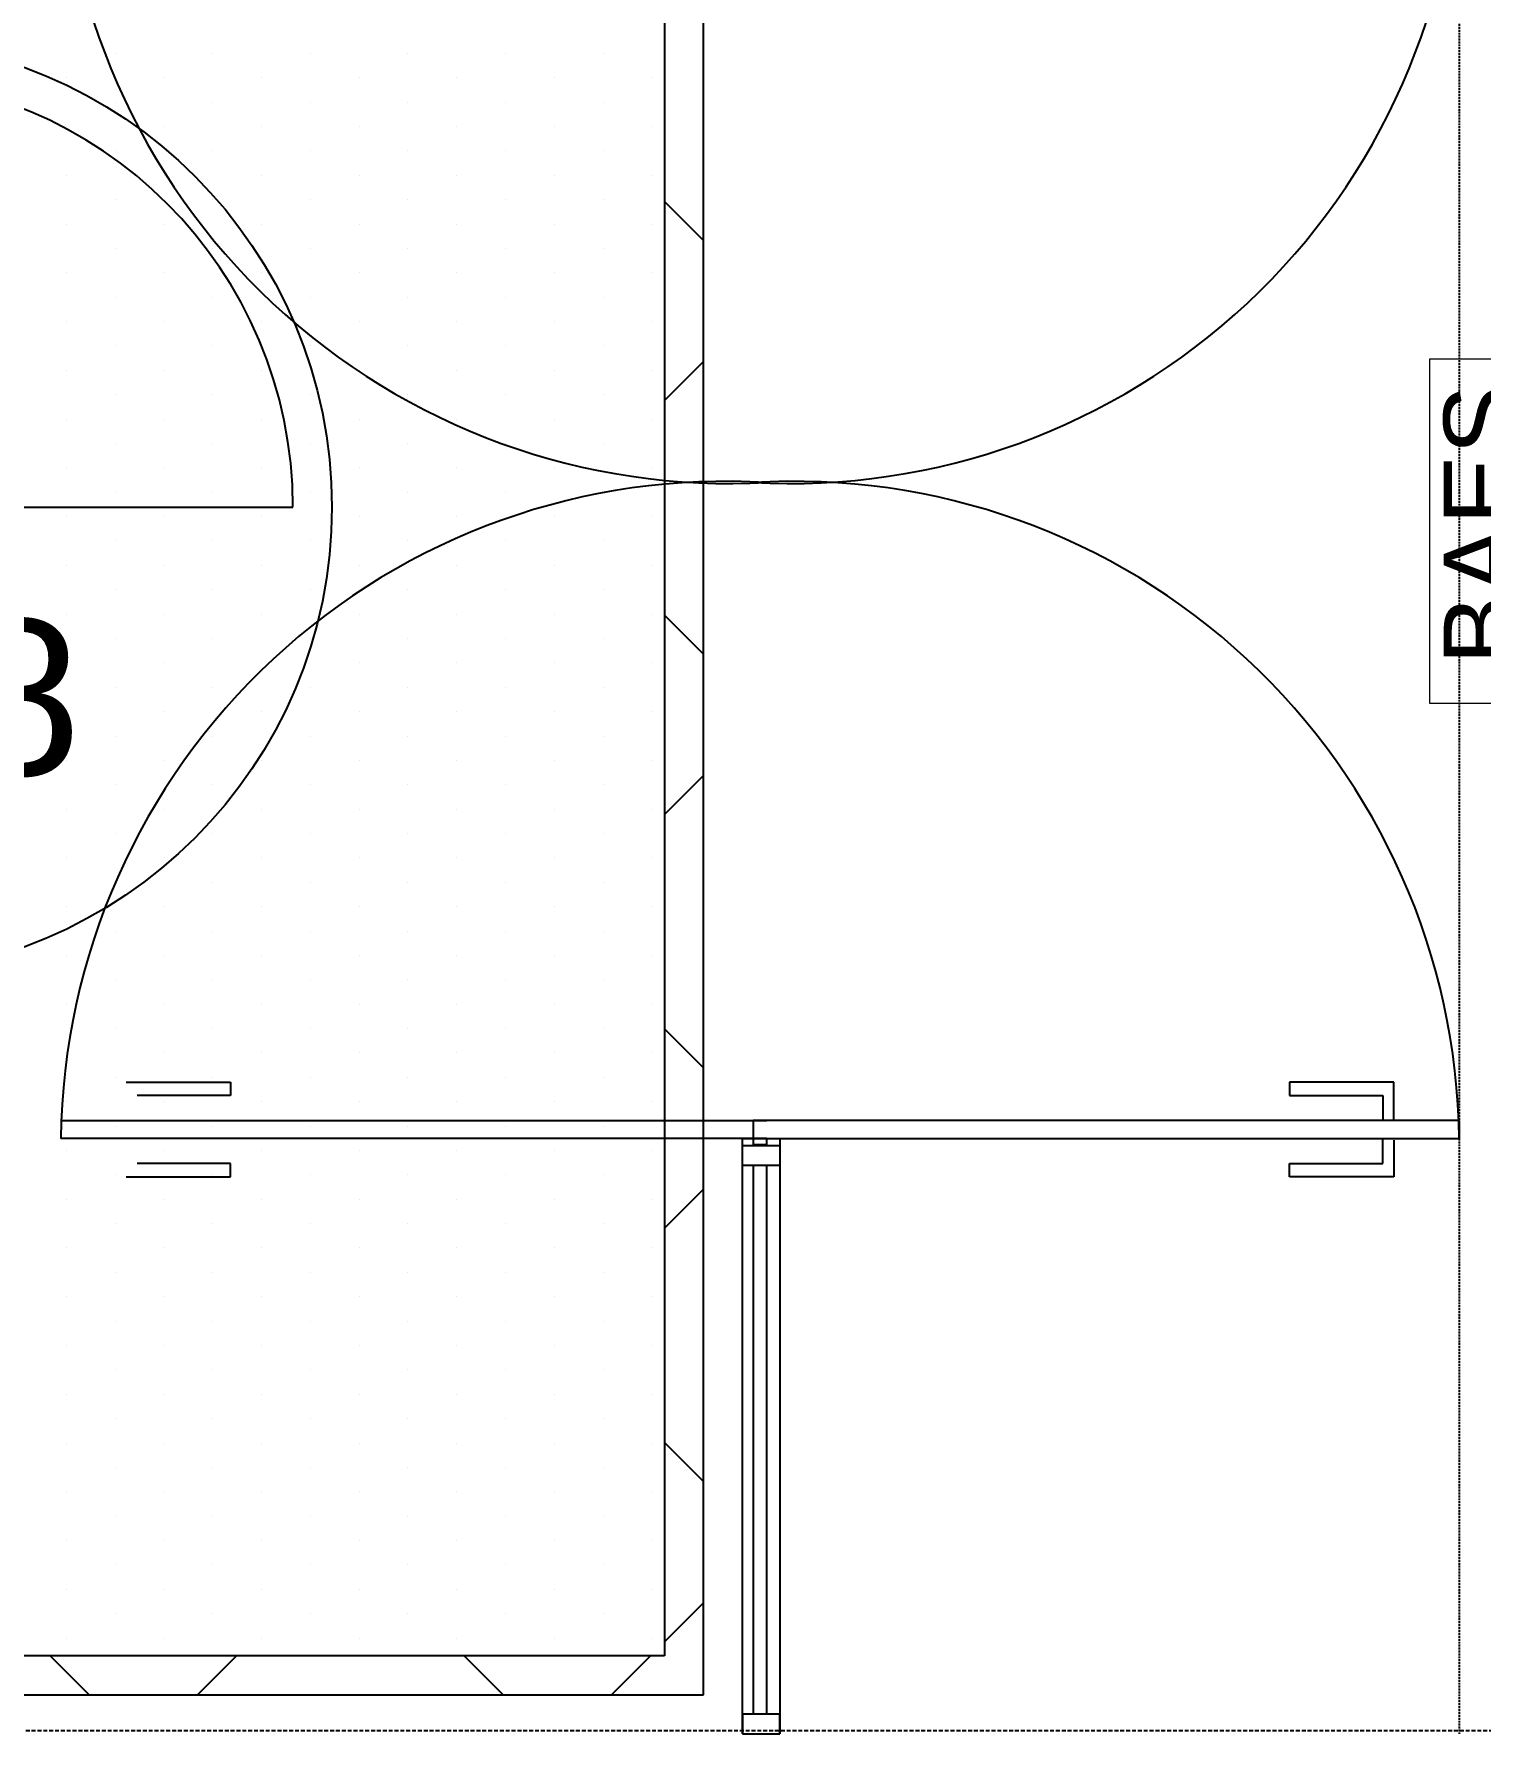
# Model space of a CAD drawing. Header units: millimetres. Extents: x 31778 to 54642, y 18502 to 28743.
# Drawn here: x 44189 to 44374.4, y 20627.1 to 20845 of the extents above; entities that cross this region are included whole.
import ezdxf

# ---------------------------------------------------------------- set-up
doc = ezdxf.new("R2010")
doc.units = ezdxf.units.MM
doc.linetypes.add('DASHED2', pattern=[0.375, 0.25, -0.125])
doc.linetypes.add('PROJECTION', pattern=[0.375, 0.25, -0.125])
for name, color, linetype in [('BS', 1, 'Continuous'), ('CIRCUITS ECLAIRAGE', 1, 'Continuous'), ('Plan Archi', 8, 'Continuous')]:
    doc.layers.add(name, color=color, linetype=linetype)
doc.styles.get("Standard").update_dxf_attribs({"font": 'arial.ttf'})
doc.styles.add('STD', font='arial.ttf')

# ---------------------------------------------------------------- blocks, each defined once
blk = doc.blocks.new('BS')
at = {"layer": 'BS', "color": 5, "lineweight": 20}
blk.add_lwpolyline([(-0.0726, 0.734), (0.3732, 0.734), (0.3732, -0.7399), (-0.0726, -0.7399)], close=True, dxfattribs=at)
at = {"layer": 'BS', "insert": (-0.0143, -0.5744), "char_height": 0.32107, "width": 1.198675, "attachment_point": 1, "rotation": 90, "style": 'STD'}
blk.add_mtext('BAES', dxfattribs=at)

msp = doc.modelspace()

# ---------------------------------------------------------------- linework, layer by layer
at = {"layer": 'Plan Archi', "linetype": 'DASHED2'}
msp.add_line((44371.559, 20947.907), (44371.559, 20627.078), dxfattribs=at)
at = {"layer": 'Plan Archi'}
for p, q in [((44274.75, 20632.078), (44274.75, 20942.907)), ((44269.75, 20937.907), (44269.75, 20637.078)), ((44199.376, 20842.502), (44199.376, 20842.502)), ((44211.876, 20842.502), (44211.876, 20842.502)), ((44224.376, 20842.502), (44224.376, 20842.502)), ((44236.876, 20842.502), (44236.876, 20842.502)), ((44249.376, 20842.502), (44249.376, 20842.502)), ((44261.876, 20842.502), (44261.876, 20842.502)), ((44193.126, 20839.377), (44193.126, 20839.377)), ((44205.626, 20839.377), (44205.626, 20839.377)), ((44218.126, 20839.377), (44218.126, 20839.377)), ((44230.626, 20839.377), (44230.626, 20839.377)), ((44243.126, 20839.377), (44243.126, 20839.377)), ((44255.626, 20839.377), (44255.626, 20839.377)), ((44268.126, 20839.377), (44268.126, 20839.377)), ((44199.376, 20836.252), (44199.376, 20836.252)), ((44211.876, 20836.252), (44211.876, 20836.252)), ((44224.376, 20836.252), (44224.376, 20836.252)), ((44236.876, 20836.252), (44236.876, 20836.252)), ((44249.376, 20836.252), (44249.376, 20836.252)), ((44261.876, 20836.252), (44261.876, 20836.252)), ((44193.126, 20833.127), (44193.126, 20833.127)), ((44205.626, 20833.127), (44205.626, 20833.127)), ((44218.126, 20833.127), (44218.126, 20833.127)), ((44230.626, 20833.127), (44230.626, 20833.127)), ((44243.126, 20833.127), (44243.126, 20833.127)), ((44255.626, 20833.127), (44255.626, 20833.127)), ((44268.126, 20833.127), (44268.126, 20833.127)), ((44199.376, 20830.002), (44199.376, 20830.002)), ((44211.876, 20830.002), (44211.876, 20830.002)), ((44224.376, 20830.002), (44224.376, 20830.002)), ((44236.876, 20830.002), (44236.876, 20830.002)), ((44249.376, 20830.002), (44249.376, 20830.002)), ((44261.876, 20830.002), (44261.876, 20830.002)), ((44193.126, 20826.877), (44193.126, 20826.877)), ((44205.626, 20826.877), (44205.626, 20826.877)), ((44218.126, 20826.877), (44218.126, 20826.877)), ((44230.626, 20826.877), (44230.626, 20826.877)), ((44243.126, 20826.877), (44243.126, 20826.877)), ((44255.626, 20826.877), (44255.626, 20826.877)), ((44268.126, 20826.877), (44268.126, 20826.877)), ((44199.376, 20823.752), (44199.376, 20823.752)), ((44211.876, 20823.752), (44211.876, 20823.752)), ((44224.376, 20823.752), (44224.376, 20823.752)), ((44236.876, 20823.752), (44236.876, 20823.752)), ((44249.376, 20823.752), (44249.376, 20823.752)), ((44261.876, 20823.752), (44261.876, 20823.752)), ((44269.75, 20823.53), (44274.75, 20818.53)), ((44193.126, 20820.627), (44193.126, 20820.627)), ((44205.626, 20820.627), (44205.626, 20820.627)), ((44218.126, 20820.627), (44218.126, 20820.627)), ((44230.626, 20820.627), (44230.626, 20820.627)), ((44243.126, 20820.627), (44243.126, 20820.627)), ((44255.626, 20820.627), (44255.626, 20820.627)), ((44268.126, 20820.627), (44268.126, 20820.627)), ((44199.376, 20817.502), (44199.376, 20817.502)), ((44211.876, 20817.502), (44211.876, 20817.502)), ((44224.376, 20817.502), (44224.376, 20817.502)), ((44236.876, 20817.502), (44236.876, 20817.502)), ((44249.376, 20817.502), (44249.376, 20817.502)), ((44261.876, 20817.502), (44261.876, 20817.502)), ((44193.126, 20814.377), (44193.126, 20814.377)), ((44205.626, 20814.377), (44205.626, 20814.377)), ((44218.126, 20814.377), (44218.126, 20814.377)), ((44230.626, 20814.377), (44230.626, 20814.377)), ((44243.126, 20814.377), (44243.126, 20814.377)), ((44255.626, 20814.377), (44255.626, 20814.377)), ((44268.126, 20814.377), (44268.126, 20814.377)), ((44199.376, 20811.252), (44199.376, 20811.252)), ((44211.876, 20811.252), (44211.876, 20811.252)), ((44224.376, 20811.252), (44224.376, 20811.252)), ((44236.876, 20811.252), (44236.876, 20811.252)), ((44249.376, 20811.252), (44249.376, 20811.252)), ((44261.876, 20811.252), (44261.876, 20811.252)), ((44193.126, 20808.127), (44193.126, 20808.127)), ((44205.626, 20808.127), (44205.626, 20808.127)), ((44218.126, 20808.127), (44218.126, 20808.127)), ((44230.626, 20808.127), (44230.626, 20808.127)), ((44243.126, 20808.127), (44243.126, 20808.127)), ((44255.626, 20808.127), (44255.626, 20808.127)), ((44268.126, 20808.127), (44268.126, 20808.127)), ((44199.376, 20805.002), (44199.376, 20805.002)), ((44211.876, 20805.002), (44211.876, 20805.002)), ((44224.376, 20805.002), (44224.376, 20805.002)), ((44236.876, 20805.002), (44236.876, 20805.002)), ((44249.376, 20805.002), (44249.376, 20805.002)), ((44261.876, 20805.002), (44261.876, 20805.002)), ((44193.126, 20801.877), (44193.126, 20801.877)), ((44205.626, 20801.877), (44205.626, 20801.877)), ((44218.126, 20801.877), (44218.126, 20801.877)), ((44230.626, 20801.877), (44230.626, 20801.877)), ((44243.126, 20801.877), (44243.126, 20801.877)), ((44255.626, 20801.877), (44255.626, 20801.877)), ((44268.126, 20801.877), (44268.126, 20801.877)), ((44274.75, 20802.987), (44269.75, 20797.987)), ((44199.376, 20798.752), (44199.376, 20798.752)), ((44211.876, 20798.752), (44211.876, 20798.752)), ((44224.376, 20798.752), (44224.376, 20798.752)), ((44236.876, 20798.752), (44236.876, 20798.752)), ((44249.376, 20798.752), (44249.376, 20798.752)), ((44261.876, 20798.752), (44261.876, 20798.752)), ((44193.126, 20795.627), (44193.126, 20795.627)), ((44205.626, 20795.627), (44205.626, 20795.627)), ((44218.126, 20795.627), (44218.126, 20795.627)), ((44230.626, 20795.627), (44230.626, 20795.627)), ((44243.126, 20795.627), (44243.126, 20795.627)), ((44255.626, 20795.627), (44255.626, 20795.627)), ((44268.126, 20795.627), (44268.126, 20795.627)), ((44199.376, 20792.502), (44199.376, 20792.502)), ((44211.876, 20792.502), (44211.876, 20792.502)), ((44224.376, 20792.502), (44224.376, 20792.502)), ((44236.876, 20792.502), (44236.876, 20792.502)), ((44249.376, 20792.502), (44249.376, 20792.502)), ((44261.876, 20792.502), (44261.876, 20792.502)), ((44193.126, 20789.377), (44193.126, 20789.377)), ((44205.626, 20789.377), (44205.626, 20789.377)), ((44218.126, 20789.377), (44218.126, 20789.377)), ((44230.626, 20789.377), (44230.626, 20789.377)), ((44243.126, 20789.377), (44243.126, 20789.377)), ((44255.626, 20789.377), (44255.626, 20789.377)), ((44268.126, 20789.377), (44268.126, 20789.377)), ((44112.131, 20784.347), (44222.131, 20784.347)), ((44199.376, 20786.252), (44199.376, 20786.252)), ((44211.876, 20786.252), (44211.876, 20786.252)), ((44224.376, 20786.252), (44224.376, 20786.252)), ((44236.876, 20786.252), (44236.876, 20786.252)), ((44249.376, 20786.252), (44249.376, 20786.252)), ((44261.876, 20786.252), (44261.876, 20786.252)), ((44193.126, 20783.127), (44193.126, 20783.127)), ((44205.626, 20783.127), (44205.626, 20783.127)), ((44218.126, 20783.127), (44218.126, 20783.127)), ((44230.626, 20783.127), (44230.626, 20783.127)), ((44243.126, 20783.127), (44243.126, 20783.127)), ((44255.626, 20783.127), (44255.626, 20783.127)), ((44268.126, 20783.127), (44268.126, 20783.127)), ((44199.376, 20780.002), (44199.376, 20780.002)), ((44211.876, 20780.002), (44211.876, 20780.002)), ((44224.376, 20780.002), (44224.376, 20780.002)), ((44236.876, 20780.002), (44236.876, 20780.002)), ((44249.376, 20780.002), (44249.376, 20780.002)), ((44261.876, 20780.002), (44261.876, 20780.002)), ((44193.126, 20776.877), (44193.126, 20776.877)), ((44205.626, 20776.877), (44205.626, 20776.877)), ((44218.126, 20776.877), (44218.126, 20776.877)), ((44230.626, 20776.877), (44230.626, 20776.877)), ((44243.126, 20776.877), (44243.126, 20776.877)), ((44255.626, 20776.877), (44255.626, 20776.877)), ((44268.126, 20776.877), (44268.126, 20776.877)), ((44199.376, 20773.752), (44199.376, 20773.752)), ((44211.876, 20773.752), (44211.876, 20773.752)), ((44224.376, 20773.752), (44224.376, 20773.752)), ((44236.876, 20773.752), (44236.876, 20773.752)), ((44249.376, 20773.752), (44249.376, 20773.752)), ((44261.876, 20773.752), (44261.876, 20773.752)), ((44193.126, 20770.627), (44193.126, 20770.627)), ((44205.626, 20770.627), (44205.626, 20770.627)), ((44218.126, 20770.627), (44218.126, 20770.627)), ((44230.626, 20770.627), (44230.626, 20770.627)), ((44243.126, 20770.627), (44243.126, 20770.627)), ((44255.626, 20770.627), (44255.626, 20770.627)), ((44268.126, 20770.627), (44268.126, 20770.627)), ((44269.75, 20770.497), (44274.75, 20765.497)), ((44199.376, 20767.502), (44199.376, 20767.502)), ((44211.876, 20767.502), (44211.876, 20767.502)), ((44224.376, 20767.502), (44224.376, 20767.502)), ((44236.876, 20767.502), (44236.876, 20767.502)), ((44249.376, 20767.502), (44249.376, 20767.502)), ((44261.876, 20767.502), (44261.876, 20767.502)), ((44193.126, 20764.377), (44193.126, 20764.377)), ((44205.626, 20764.377), (44205.626, 20764.377)), ((44218.126, 20764.377), (44218.126, 20764.377)), ((44230.626, 20764.377), (44230.626, 20764.377)), ((44243.126, 20764.377), (44243.126, 20764.377)), ((44255.626, 20764.377), (44255.626, 20764.377)), ((44268.126, 20764.377), (44268.126, 20764.377)), ((44199.376, 20761.252), (44199.376, 20761.252)), ((44211.876, 20761.252), (44211.876, 20761.252)), ((44224.376, 20761.252), (44224.376, 20761.252)), ((44236.876, 20761.252), (44236.876, 20761.252)), ((44249.376, 20761.252), (44249.376, 20761.252)), ((44261.876, 20761.252), (44261.876, 20761.252)), ((44193.126, 20758.127), (44193.126, 20758.127)), ((44205.626, 20758.127), (44205.626, 20758.127)), ((44218.126, 20758.127), (44218.126, 20758.127)), ((44230.626, 20758.127), (44230.626, 20758.127)), ((44243.126, 20758.127), (44243.126, 20758.127)), ((44255.626, 20758.127), (44255.626, 20758.127)), ((44268.126, 20758.127), (44268.126, 20758.127)), ((44199.376, 20755.002), (44199.376, 20755.002)), ((44211.876, 20755.002), (44211.876, 20755.002)), ((44224.376, 20755.002), (44224.376, 20755.002)), ((44236.876, 20755.002), (44236.876, 20755.002)), ((44249.376, 20755.002), (44249.376, 20755.002)), ((44261.876, 20755.002), (44261.876, 20755.002)), ((44193.126, 20751.877), (44193.126, 20751.877)), ((44205.626, 20751.877), (44205.626, 20751.877)), ((44218.126, 20751.877), (44218.126, 20751.877)), ((44230.626, 20751.877), (44230.626, 20751.877)), ((44243.126, 20751.877), (44243.126, 20751.877)), ((44255.626, 20751.877), (44255.626, 20751.877)), ((44268.126, 20751.877), (44268.126, 20751.877)), ((44274.75, 20749.954), (44269.75, 20744.954)), ((44199.376, 20748.752), (44199.376, 20748.752)), ((44211.876, 20748.752), (44211.876, 20748.752)), ((44224.376, 20748.752), (44224.376, 20748.752)), ((44236.876, 20748.752), (44236.876, 20748.752)), ((44249.376, 20748.752), (44249.376, 20748.752)), ((44261.876, 20748.752), (44261.876, 20748.752)), ((44193.126, 20745.627), (44193.126, 20745.627)), ((44205.626, 20745.627), (44205.626, 20745.627)), ((44218.126, 20745.627), (44218.126, 20745.627)), ((44230.626, 20745.627), (44230.626, 20745.627)), ((44243.126, 20745.627), (44243.126, 20745.627)), ((44255.626, 20745.627), (44255.626, 20745.627)), ((44268.126, 20745.627), (44268.126, 20745.627)), ((44199.376, 20742.502), (44199.376, 20742.502)), ((44211.876, 20742.502), (44211.876, 20742.502)), ((44224.376, 20742.502), (44224.376, 20742.502)), ((44236.876, 20742.502), (44236.876, 20742.502)), ((44249.376, 20742.502), (44249.376, 20742.502)), ((44261.876, 20742.502), (44261.876, 20742.502)), ((44193.126, 20739.377), (44193.126, 20739.377)), ((44205.626, 20739.377), (44205.626, 20739.377)), ((44218.126, 20739.377), (44218.126, 20739.377)), ((44230.626, 20739.377), (44230.626, 20739.377)), ((44243.126, 20739.377), (44243.126, 20739.377)), ((44255.626, 20739.377), (44255.626, 20739.377)), ((44268.126, 20739.377), (44268.126, 20739.377)), ((44199.376, 20736.252), (44199.376, 20736.252)), ((44211.876, 20736.252), (44211.876, 20736.252)), ((44224.376, 20736.252), (44224.376, 20736.252)), ((44236.876, 20736.252), (44236.876, 20736.252)), ((44249.376, 20736.252), (44249.376, 20736.252)), ((44261.876, 20736.252), (44261.876, 20736.252)), ((44193.126, 20733.127), (44193.126, 20733.127)), ((44205.626, 20733.127), (44205.626, 20733.127)), ((44218.126, 20733.127), (44218.126, 20733.127)), ((44230.626, 20733.127), (44230.626, 20733.127)), ((44243.126, 20733.127), (44243.126, 20733.127)), ((44255.626, 20733.127), (44255.626, 20733.127)), ((44268.126, 20733.127), (44268.126, 20733.127)), ((44199.376, 20730.002), (44199.376, 20730.002)), ((44211.876, 20730.002), (44211.876, 20730.002)), ((44224.376, 20730.002), (44224.376, 20730.002)), ((44236.876, 20730.002), (44236.876, 20730.002)), ((44249.376, 20730.002), (44249.376, 20730.002)), ((44261.876, 20730.002), (44261.876, 20730.002)), ((44193.126, 20726.877), (44193.126, 20726.877)), ((44205.626, 20726.877), (44205.626, 20726.877)), ((44218.126, 20726.877), (44218.126, 20726.877)), ((44230.626, 20726.877), (44230.626, 20726.877)), ((44243.126, 20726.877), (44243.126, 20726.877)), ((44255.626, 20726.877), (44255.626, 20726.877)), ((44268.126, 20726.877), (44268.126, 20726.877)), ((44199.376, 20723.752), (44199.376, 20723.752)), ((44211.876, 20723.752), (44211.876, 20723.752)), ((44224.376, 20723.752), (44224.376, 20723.752)), ((44236.876, 20723.752), (44236.876, 20723.752)), ((44249.376, 20723.752), (44249.376, 20723.752)), ((44261.876, 20723.752), (44261.876, 20723.752)), ((44193.126, 20720.627), (44193.126, 20720.627)), ((44205.626, 20720.627), (44205.626, 20720.627)), ((44218.126, 20720.627), (44218.126, 20720.627)), ((44230.626, 20720.627), (44230.626, 20720.627)), ((44243.126, 20720.627), (44243.126, 20720.627)), ((44255.626, 20720.627), (44255.626, 20720.627)), ((44268.126, 20720.627), (44268.126, 20720.627)), ((44199.376, 20717.502), (44199.376, 20717.502)), ((44211.876, 20717.502), (44211.876, 20717.502)), ((44224.376, 20717.502), (44224.376, 20717.502)), ((44236.876, 20717.502), (44236.876, 20717.502)), ((44249.376, 20717.502), (44249.376, 20717.502)), ((44261.876, 20717.502), (44261.876, 20717.502)), ((44269.75, 20717.464), (44274.75, 20712.464)), ((44193.126, 20714.377), (44193.126, 20714.377)), ((44205.626, 20714.377), (44205.626, 20714.377)), ((44218.126, 20714.377), (44218.126, 20714.377)), ((44230.626, 20714.377), (44230.626, 20714.377)), ((44243.126, 20714.377), (44243.126, 20714.377)), ((44255.626, 20714.377), (44255.626, 20714.377)), ((44268.126, 20714.377), (44268.126, 20714.377)), ((44199.376, 20711.252), (44199.376, 20711.252)), ((44200.761, 20710.625), (44214.115, 20710.625)), ((44211.876, 20711.252), (44211.876, 20711.252)), ((44214.115, 20710.625), (44214.115, 20708.916)), ((44224.376, 20711.252), (44224.376, 20711.252)), ((44236.876, 20711.252), (44236.876, 20711.252)), ((44249.376, 20711.252), (44249.376, 20711.252)), ((44261.876, 20711.252), (44261.876, 20711.252)), ((44349.848, 20710.625), (44349.848, 20708.916)), ((44363.201, 20710.625), (44349.848, 20710.625)), ((44363.201, 20705.901), (44363.201, 20710.625)), ((44193.126, 20708.127), (44193.126, 20708.127)), ((44214.115, 20708.916), (44202.167, 20708.916)), ((44205.626, 20708.127), (44205.626, 20708.127)), ((44218.126, 20708.127), (44218.126, 20708.127)), ((44230.626, 20708.127), (44230.626, 20708.127)), ((44243.126, 20708.127), (44243.126, 20708.127)), ((44255.626, 20708.127), (44255.626, 20708.127)), ((44268.126, 20708.127), (44268.126, 20708.127)), ((44349.848, 20708.916), (44361.796, 20708.916)), ((44361.796, 20708.916), (44361.796, 20705.801)), ((44192.404, 20705.7), (44282.86, 20705.7)), ((44199.376, 20705.002), (44199.376, 20705.002)), ((44211.876, 20705.002), (44211.876, 20705.002)), ((44224.376, 20705.002), (44224.376, 20705.002)), ((44236.876, 20705.002), (44236.876, 20705.002)), ((44249.376, 20705.002), (44249.376, 20705.002)), ((44261.876, 20705.002), (44261.876, 20705.002)), ((44371.559, 20705.7), (44281.102, 20705.7)), ((44281.102, 20705.7), (44281.102, 20703.411)), ((44281.102, 20705.7), (44281.102, 20703.411)), ((44371.559, 20703.411), (44371.559, 20705.7)), ((44371.559, 20705.7), (44371.559, 20703.411)), ((44282.86, 20703.411), (44192.404, 20703.411)), ((44193.126, 20701.877), (44193.126, 20701.877)), ((44205.626, 20701.877), (44205.626, 20701.877)), ((44218.126, 20701.877), (44218.126, 20701.877)), ((44230.626, 20701.877), (44230.626, 20701.877)), ((44243.126, 20701.877), (44243.126, 20701.877)), ((44255.626, 20701.877), (44255.626, 20701.877)), ((44268.126, 20701.877), (44268.126, 20701.877)), ((44279.75, 20702.492), (44279.75, 20703.411)), ((44279.75, 20703.411), (44284.51, 20703.411)), ((44279.75, 20699.966), (44279.75, 20702.492)), ((44279.75, 20702.492), (44284.51, 20702.492)), ((44281.089, 20703.411), (44281.089, 20702.641)), ((44282.874, 20703.411), (44281.089, 20703.411)), ((44281.089, 20702.641), (44282.874, 20702.641)), ((44281.102, 20703.411), (44371.559, 20703.411)), ((44282.874, 20702.641), (44282.874, 20703.411)), ((44284.51, 20703.411), (44284.51, 20702.492)), ((44284.51, 20702.492), (44284.51, 20699.966)), ((44361.796, 20700.194), (44361.796, 20703.31)), ((44363.201, 20703.209), (44363.201, 20698.486)), ((44214.115, 20700.194), (44202.167, 20700.194)), ((44214.115, 20698.486), (44214.115, 20700.194)), ((44279.75, 20627.078), (44279.75, 20699.966)), ((44284.51, 20699.966), (44279.75, 20699.966)), ((44282.874, 20699.966), (44281.089, 20699.966)), ((44281.089, 20699.966), (44281.089, 20629.604)), ((44282.874, 20629.604), (44282.874, 20699.966)), ((44284.51, 20699.966), (44284.51, 20627.078)), ((44349.848, 20698.486), (44349.848, 20700.194)), ((44349.848, 20700.194), (44361.796, 20700.194)), ((44199.376, 20698.752), (44199.376, 20698.752)), ((44200.761, 20698.486), (44214.115, 20698.486)), ((44211.876, 20698.752), (44211.876, 20698.752)), ((44224.376, 20698.752), (44224.376, 20698.752)), ((44236.876, 20698.752), (44236.876, 20698.752)), ((44249.376, 20698.752), (44249.376, 20698.752)), ((44261.876, 20698.752), (44261.876, 20698.752)), ((44363.201, 20698.486), (44349.848, 20698.486)), ((44193.126, 20695.627), (44193.126, 20695.627)), ((44205.626, 20695.627), (44205.626, 20695.627)), ((44218.126, 20695.627), (44218.126, 20695.627)), ((44230.626, 20695.627), (44230.626, 20695.627)), ((44243.126, 20695.627), (44243.126, 20695.627)), ((44255.626, 20695.627), (44255.626, 20695.627)), ((44268.126, 20695.627), (44268.126, 20695.627)), ((44274.75, 20696.921), (44269.75, 20691.921)), ((44199.376, 20692.502), (44199.376, 20692.502)), ((44211.876, 20692.502), (44211.876, 20692.502)), ((44224.376, 20692.502), (44224.376, 20692.502)), ((44236.876, 20692.502), (44236.876, 20692.502)), ((44249.376, 20692.502), (44249.376, 20692.502)), ((44261.876, 20692.502), (44261.876, 20692.502)), ((44193.126, 20689.377), (44193.126, 20689.377)), ((44205.626, 20689.377), (44205.626, 20689.377)), ((44218.126, 20689.377), (44218.126, 20689.377)), ((44230.626, 20689.377), (44230.626, 20689.377)), ((44243.126, 20689.377), (44243.126, 20689.377)), ((44255.626, 20689.377), (44255.626, 20689.377)), ((44268.126, 20689.377), (44268.126, 20689.377)), ((44199.376, 20686.252), (44199.376, 20686.252)), ((44211.876, 20686.252), (44211.876, 20686.252)), ((44224.376, 20686.252), (44224.376, 20686.252)), ((44236.876, 20686.252), (44236.876, 20686.252)), ((44249.376, 20686.252), (44249.376, 20686.252)), ((44261.876, 20686.252), (44261.876, 20686.252)), ((44193.126, 20683.127), (44193.126, 20683.127)), ((44205.626, 20683.127), (44205.626, 20683.127)), ((44218.126, 20683.127), (44218.126, 20683.127)), ((44230.626, 20683.127), (44230.626, 20683.127)), ((44243.126, 20683.127), (44243.126, 20683.127)), ((44255.626, 20683.127), (44255.626, 20683.127)), ((44268.126, 20683.127), (44268.126, 20683.127)), ((44199.376, 20680.002), (44199.376, 20680.002)), ((44211.876, 20680.002), (44211.876, 20680.002)), ((44224.376, 20680.002), (44224.376, 20680.002)), ((44236.876, 20680.002), (44236.876, 20680.002)), ((44249.376, 20680.002), (44249.376, 20680.002)), ((44261.876, 20680.002), (44261.876, 20680.002)), ((44193.126, 20676.877), (44193.126, 20676.877)), ((44205.626, 20676.877), (44205.626, 20676.877)), ((44218.126, 20676.877), (44218.126, 20676.877)), ((44230.626, 20676.877), (44230.626, 20676.877)), ((44243.126, 20676.877), (44243.126, 20676.877)), ((44255.626, 20676.877), (44255.626, 20676.877)), ((44268.126, 20676.877), (44268.126, 20676.877)), ((44199.376, 20673.752), (44199.376, 20673.752)), ((44211.876, 20673.752), (44211.876, 20673.752)), ((44224.376, 20673.752), (44224.376, 20673.752)), ((44236.876, 20673.752), (44236.876, 20673.752)), ((44249.376, 20673.752), (44249.376, 20673.752)), ((44261.876, 20673.752), (44261.876, 20673.752)), ((44193.126, 20670.627), (44193.126, 20670.627)), ((44205.626, 20670.627), (44205.626, 20670.627)), ((44218.126, 20670.627), (44218.126, 20670.627)), ((44230.626, 20670.627), (44230.626, 20670.627)), ((44243.126, 20670.627), (44243.126, 20670.627)), ((44255.626, 20670.627), (44255.626, 20670.627)), ((44268.126, 20670.627), (44268.126, 20670.627)), ((44199.376, 20667.502), (44199.376, 20667.502)), ((44211.876, 20667.502), (44211.876, 20667.502)), ((44224.376, 20667.502), (44224.376, 20667.502)), ((44236.876, 20667.502), (44236.876, 20667.502)), ((44249.376, 20667.502), (44249.376, 20667.502)), ((44261.876, 20667.502), (44261.876, 20667.502)), ((44193.126, 20664.377), (44193.126, 20664.377)), ((44205.626, 20664.377), (44205.626, 20664.377)), ((44218.126, 20664.377), (44218.126, 20664.377)), ((44230.626, 20664.377), (44230.626, 20664.377)), ((44243.126, 20664.377), (44243.126, 20664.377)), ((44255.626, 20664.377), (44255.626, 20664.377)), ((44268.126, 20664.377), (44268.126, 20664.377)), ((44269.75, 20664.431), (44274.75, 20659.431)), ((44199.376, 20661.252), (44199.376, 20661.252)), ((44211.876, 20661.252), (44211.876, 20661.252)), ((44224.376, 20661.252), (44224.376, 20661.252)), ((44236.876, 20661.252), (44236.876, 20661.252)), ((44249.376, 20661.252), (44249.376, 20661.252)), ((44261.876, 20661.252), (44261.876, 20661.252)), ((44193.126, 20658.127), (44193.126, 20658.127)), ((44205.626, 20658.127), (44205.626, 20658.127)), ((44218.126, 20658.127), (44218.126, 20658.127)), ((44230.626, 20658.127), (44230.626, 20658.127)), ((44243.126, 20658.127), (44243.126, 20658.127)), ((44255.626, 20658.127), (44255.626, 20658.127)), ((44268.126, 20658.127), (44268.126, 20658.127)), ((44199.376, 20655.002), (44199.376, 20655.002)), ((44211.876, 20655.002), (44211.876, 20655.002)), ((44224.376, 20655.002), (44224.376, 20655.002)), ((44236.876, 20655.002), (44236.876, 20655.002)), ((44249.376, 20655.002), (44249.376, 20655.002)), ((44261.876, 20655.002), (44261.876, 20655.002)), ((44193.126, 20651.877), (44193.126, 20651.877)), ((44205.626, 20651.877), (44205.626, 20651.877)), ((44218.126, 20651.877), (44218.126, 20651.877)), ((44230.626, 20651.877), (44230.626, 20651.877)), ((44243.126, 20651.877), (44243.126, 20651.877)), ((44255.626, 20651.877), (44255.626, 20651.877)), ((44268.126, 20651.877), (44268.126, 20651.877)), ((44199.376, 20648.752), (44199.376, 20648.752)), ((44211.876, 20648.752), (44211.876, 20648.752)), ((44224.376, 20648.752), (44224.376, 20648.752)), ((44236.876, 20648.752), (44236.876, 20648.752)), ((44249.376, 20648.752), (44249.376, 20648.752)), ((44261.876, 20648.752), (44261.876, 20648.752)), ((44193.126, 20645.627), (44193.126, 20645.627)), ((44205.626, 20645.627), (44205.626, 20645.627)), ((44218.126, 20645.627), (44218.126, 20645.627)), ((44230.626, 20645.627), (44230.626, 20645.627)), ((44243.126, 20645.627), (44243.126, 20645.627)), ((44255.626, 20645.627), (44255.626, 20645.627)), ((44268.126, 20645.627), (44268.126, 20645.627)), ((44274.75, 20643.888), (44269.75, 20638.888)), ((44199.376, 20642.502), (44199.376, 20642.502)), ((44211.876, 20642.502), (44211.876, 20642.502)), ((44224.376, 20642.502), (44224.376, 20642.502)), ((44236.876, 20642.502), (44236.876, 20642.502)), ((44249.376, 20642.502), (44249.376, 20642.502)), ((44261.876, 20642.502), (44261.876, 20642.502)), ((44193.126, 20639.377), (44193.126, 20639.377)), ((44205.626, 20639.377), (44205.626, 20639.377)), ((44218.126, 20639.377), (44218.126, 20639.377)), ((44230.626, 20639.377), (44230.626, 20639.377)), ((44243.126, 20639.377), (44243.126, 20639.377)), ((44255.626, 20639.377), (44255.626, 20639.377)), ((44268.126, 20639.377), (44268.126, 20639.377)), ((44269.75, 20637.078), (43980.119, 20637.078)), ((44191.038, 20637.078), (44196.038, 20632.078)), ((44214.907, 20637.078), (44209.907, 20632.078)), ((44244.071, 20637.078), (44249.071, 20632.078)), ((44267.94, 20637.078), (44262.94, 20632.078)), ((43634.959, 20632.078), (44274.75, 20632.078)), ((44279.75, 20627.078), (44279.75, 20629.604)), ((44279.75, 20629.604), (44279.75, 20627.078)), ((44284.51, 20629.604), (44279.75, 20629.604)), ((44284.51, 20629.604), (44284.51, 20627.078)), ((44284.51, 20627.078), (44284.51, 20629.604)), ((44284.51, 20627.078), (44284.51, 20629.604)), ((44279.75, 20627.078), (44284.51, 20627.078))]:
    msp.add_line(p, q, dxfattribs=at)
at = {"layer": 'Plan Archi', "linetype": 'PROJECTION', "ltscale": 2}
msp.add_line((44795.152, 20627.492), (43760.144, 20627.492), dxfattribs=at)
at = {"layer": 'Plan Archi'}
msp.add_circle((44167.131, 20784.347), 60, dxfattribs=at)
for centre, radius, start, end in [((44278.102, 20873.062), 85.702, 180.57927, 273.18306), ((44285.861, 20873.062), 85.702, 266.81694, 359.42073), ((44167.131, 20784.347), 55, 0, 180), ((44277.606, 20702.448), 85.207, 86.46425, 179.35238), ((44286.357, 20702.448), 85.207, 0.64762, 93.53575)]:
    msp.add_arc(centre, radius, start, end, dxfattribs=at)

# ---------------------------------------------------------------- block references
at = {"layer": 'CIRCUITS ECLAIRAGE', "xscale": 30, "yscale": 30, "zscale": 30}
msp.add_blockref('BS', (44370.008, 20781.348), dxfattribs=at)

# ---------------------------------------------------------------- texts
at = {"layer": 'Plan Archi', "linetype": 'ByBlock'}
msp.add_text('+0.08', height=20, dxfattribs=at).set_placement((44124.341, 20749.956))

doc.saveas('drawing.dxf')
